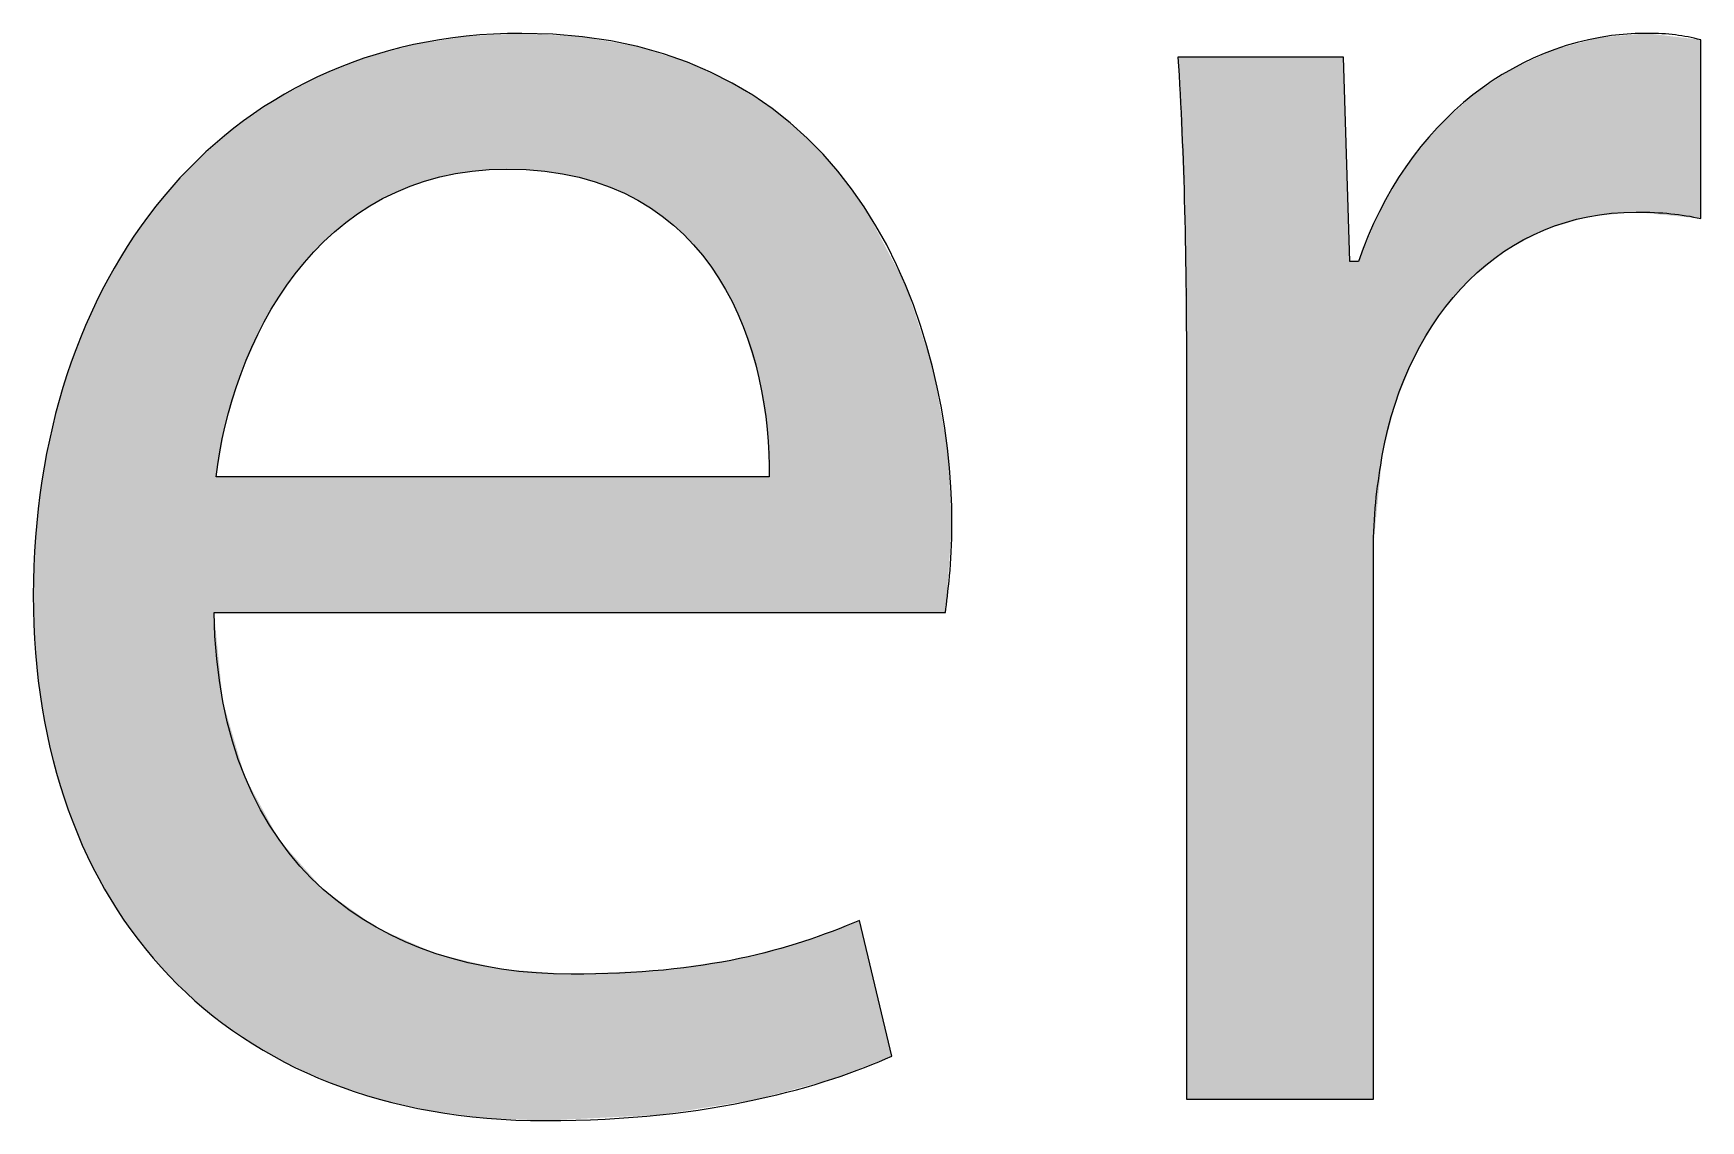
# Model space of a CAD drawing. Extents: x 28 to 546, y -814 to -28.
# Drawn here: x 181.63 to 201.04, y -101.76 to -89.11 of the extents above; entities that cross this region are included whole.
import ezdxf

# ---------------------------------------------------------------- set-up
doc = ezdxf.new("R2010")
doc.units = 0
doc.layers.add('LAYER_1', color=7, linetype='CONTINUOUS')

# ---------------------------------------------------------------- blocks, each defined once
blk = doc.blocks.new('*U31')
at = {"layer": 'LAYER_1', "color": 250}
for points in [[(186.011, -90.89), (185.692, -89.342), (186.011, -89.254)], [(186.053, -90.877), (186.011, -89.254), (186.053, -89.243)], [(186.259, -90.812), (186.053, -89.243), (186.259, -89.21)], [(186.315, -90.795), (186.259, -89.21), (186.315, -89.201)], [(186.358, -90.781), (186.315, -89.201), (186.358, -89.194)], [(186.665, -90.726), (186.358, -89.194), (186.665, -89.145)], [(186.732, -90.714), (186.665, -89.145), (186.732, -89.142)], [(186.905, -90.704), (186.732, -89.142), (186.905, -89.133)], [(187.078, -90.693), (186.905, -89.133), (187.078, -89.124)], [(187.136, -90.69), (187.078, -89.124), (187.136, -89.121)], [(187.311, -90.7), (187.136, -89.121), (187.311, -89.112)], [(187.136, -90.69), (187.136, -89.121), (187.311, -90.7)], [(187.311, -90.7), (187.311, -89.112), (187.579, -90.715)], [(187.579, -90.715), (187.579, -89.127), (187.586, -90.716)], [(187.586, -90.716), (187.586, -89.127), (187.887, -90.77)], [(187.887, -90.77), (187.887, -89.144), (187.98, -90.786)], [(187.98, -90.786), (187.98, -89.149), (188.019, -90.799)], [(188.019, -90.799), (188.019, -89.152), (188.341, -90.9)], [(188.341, -90.9), (188.341, -89.209), (188.662, -91.052)], [(188.662, -91.052), (188.662, -89.266), (188.663, -91.052)], [(188.663, -91.052), (188.663, -89.266), (188.921, -91.221)], [(185.399, -91.213), (185.132, -89.539), (185.399, -89.432)], [(185.475, -91.167), (185.399, -89.432), (185.475, -89.402)], [(185.616, -91.081), (185.475, -89.402), (185.616, -89.363)], [(185.651, -91.06), (185.616, -89.363), (185.651, -89.354)], [(185.692, -91.035), (185.651, -89.354), (185.692, -89.342)], [(188.921, -91.221), (188.921, -89.347), (188.948, -91.238)], [(188.948, -91.238), (188.948, -89.356), (188.961, -91.249)], [(188.961, -91.249), (188.961, -89.36), (189.199, -91.453)], [(189.199, -91.453), (189.199, -89.434), (189.243, -91.502)], [(189.243, -91.502), (189.243, -89.448), (189.416, -91.694)], [(184.891, -91.653), (184.675, -89.758), (184.891, -89.642)], [(184.933, -91.613), (184.891, -89.642), (184.933, -89.619)], [(185, -91.548), (184.933, -89.619), (185, -89.592)], [(185.081, -91.47), (185, -89.592), (185.081, -89.56)], [(185.132, -91.42), (185.081, -89.56), (185.132, -89.539)], [(189.416, -91.694), (189.416, -89.529), (189.603, -91.955)], [(189.603, -91.955), (189.603, -89.616), (189.76, -92.232)], [(184.482, -92.18), (184.427, -89.892), (184.482, -89.862)], [(184.486, -92.176), (184.482, -89.862), (184.486, -89.86)], [(184.55, -92.084), (184.486, -89.86), (184.55, -89.825)], [(184.675, -91.908), (184.55, -89.825), (184.675, -89.758)], [(189.76, -92.232), (189.76, -89.689), (189.763, -92.24)], [(189.763, -92.24), (189.763, -89.691), (189.847, -92.427)], [(189.847, -92.427), (189.847, -89.744), (189.889, -92.522)], [(189.889, -92.522), (189.889, -89.772), (190.035, -92.996)], [(190.035, -92.996), (190.035, -89.865), (190.073, -93.12)], [(184.314, -92.467), (184.09, -90.126), (184.314, -89.971)], [(184.427, -92.274), (184.314, -89.971), (184.427, -89.892)], [(190.073, -93.12), (190.073, -89.889), (190.169, -93.715)], [(190.169, -93.715), (190.169, -89.951), (190.191, -94.272)], [(183.96, -93.343), (183.859, -90.305), (183.96, -90.216)], [(184.043, -93.068), (183.96, -90.216), (184.043, -90.159)], [(184.06, -93.029), (184.043, -90.159), (184.06, -90.147)], [(184.09, -92.963), (184.06, -90.147), (184.09, -90.126)], [(183.729, -100.544), (183.612, -90.52), (183.729, -90.417)], [(183.754, -95.85), (183.729, -90.417), (183.754, -90.396)], [(183.832, -93.83), (183.754, -90.396), (183.832, -90.328)], [(183.859, -93.679), (183.832, -90.328), (183.859, -90.305)], [(183.532, -100.381), (183.206, -90.942), (183.532, -90.59)], [(183.612, -100.456), (183.532, -90.59), (183.612, -90.52)], [(183.532, -100.381), (183.532, -90.59), (183.612, -100.456)], [(183.612, -100.456), (183.612, -90.52), (183.729, -100.544)], [(183.144, -100.003), (182.845, -91.409), (183.144, -91.009)], [(183.206, -100.076), (183.144, -91.009), (183.206, -90.942)], [(183.144, -100.003), (183.144, -91.009), (183.206, -100.076)], [(183.206, -100.076), (183.206, -90.942), (183.532, -100.381)], [(182.845, -99.654), (182.797, -91.472), (182.845, -91.409)], [(182.845, -99.654), (182.845, -91.409), (183.144, -100.003)], [(182.797, -99.584), (182.527, -91.917), (182.797, -91.472)], [(182.797, -99.584), (182.797, -91.472), (182.845, -99.654)], [(182.493, -99.126), (182.256, -92.464), (182.493, -91.974)], [(182.527, -99.19), (182.493, -91.974), (182.527, -91.917)], [(182.493, -99.126), (182.493, -91.974), (182.527, -99.19)], [(182.527, -99.19), (182.527, -91.917), (182.797, -99.584)], [(182.233, -98.63), (182.032, -93.046), (182.233, -92.513)], [(182.256, -98.687), (182.233, -92.513), (182.256, -92.464)], [(182.233, -98.63), (182.233, -92.513), (182.256, -98.687)], [(182.256, -98.687), (182.256, -92.464), (182.493, -99.126)], [(182.017, -98.098), (181.856, -93.659), (182.017, -93.085)], [(182.032, -98.147), (182.017, -93.085), (182.032, -93.046)], [(182.017, -98.098), (182.017, -93.085), (182.032, -98.147)], [(182.032, -98.147), (182.032, -93.046), (182.233, -98.63)], [(181.847, -97.532), (181.728, -94.3), (181.847, -93.688)], [(181.856, -97.571), (181.847, -93.688), (181.856, -93.659)], [(181.847, -97.532), (181.847, -93.688), (181.856, -97.571)], [(181.856, -97.571), (181.856, -93.659), (182.017, -98.098)], [(181.725, -96.932), (181.651, -94.965), (181.725, -94.318)], [(181.728, -96.962), (181.725, -94.318), (181.728, -94.3)], [(181.725, -96.932), (181.725, -94.318), (181.728, -96.962)], [(181.728, -96.962), (181.728, -94.3), (181.847, -97.532)], [(181.65, -96.297), (181.625, -95.649), (181.65, -94.973)], [(181.651, -96.321), (181.65, -94.973), (181.651, -94.965)], [(181.65, -96.297), (181.65, -94.973), (181.651, -96.321)], [(181.651, -96.321), (181.651, -94.965), (181.725, -96.932)], [(183.729, -100.544), (183.729, -95.85), (183.754, -100.562)], [(183.754, -100.562), (183.754, -96.102), (183.832, -100.62)], [(183.832, -100.62), (183.832, -96.886), (183.859, -100.64)], [(183.859, -100.64), (183.859, -96.977), (183.96, -100.716)], [(183.96, -100.716), (183.96, -97.322), (184.043, -100.778)], [(184.043, -100.778), (184.043, -97.605), (184.06, -100.791)], [(184.06, -100.791), (184.06, -97.663), (184.09, -100.809)], [(184.09, -100.809), (184.09, -97.765), (184.314, -100.94)], [(184.314, -100.94), (184.314, -98.175), (184.427, -101.007)], [(184.427, -101.007), (184.427, -98.384), (184.482, -101.04)], [(184.482, -101.04), (184.482, -98.485), (184.486, -101.042)], [(184.486, -101.042), (184.486, -98.491), (184.55, -101.08)], [(184.55, -101.08), (184.55, -98.564), (184.675, -101.136)], [(184.675, -101.136), (184.675, -98.704), (184.891, -101.234)], [(184.891, -101.234), (184.891, -98.948), (184.933, -101.253)], [(184.933, -101.253), (184.933, -98.995), (185, -101.284)], [(185, -101.284), (185, -99.071), (185.081, -101.32)], [(185.081, -101.32), (185.081, -99.129), (185.132, -101.337)], [(185.132, -101.337), (185.132, -99.166), (185.399, -101.426)], [(185.399, -101.426), (185.399, -99.357), (185.475, -101.451)], [(185.475, -101.451), (185.475, -99.411), (185.616, -101.499)], [(185.616, -101.499), (185.616, -99.512), (185.651, -101.51)], [(185.651, -101.51), (185.651, -99.527), (185.692, -101.519)], [(185.692, -101.519), (185.692, -99.545), (186.011, -101.592)], [(190.933, -101.275), (190.635, -99.661), (190.933, -99.549)], [(190.992, -101.252), (190.933, -99.549), (190.992, -99.526)], [(191.243, -101.155), (190.992, -99.526), (191.243, -99.431)], [(186.011, -101.592), (186.011, -99.686), (186.053, -101.601)], [(186.053, -101.601), (186.053, -99.704), (186.259, -101.648)], [(190.592, -101.366), (190.226, -99.775), (190.592, -99.677)], [(190.635, -101.355), (190.592, -99.677), (190.635, -99.661)], [(186.259, -101.648), (186.259, -99.795), (186.315, -101.655)], [(186.315, -101.655), (186.315, -99.819), (186.358, -101.661)], [(186.358, -101.661), (186.358, -99.829), (186.665, -101.701)], [(186.665, -101.701), (186.665, -99.902), (186.732, -101.71)], [(186.732, -101.71), (186.732, -99.918), (186.905, -101.732)], [(186.905, -101.732), (186.905, -99.958), (187.078, -101.739)], [(189.243, -101.642), (189.199, -99.973), (189.243, -99.967)], [(189.416, -101.614), (189.243, -99.967), (189.416, -99.941)], [(189.603, -101.585), (189.416, -99.941), (189.603, -99.913)], [(189.76, -101.56), (189.603, -99.913), (189.76, -99.889)], [(189.763, -101.559), (189.76, -99.889), (189.763, -99.888)], [(189.847, -101.546), (189.763, -99.888), (189.847, -99.876)], [(189.889, -101.54), (189.847, -99.876), (189.889, -99.865)], [(190.035, -101.517), (189.889, -99.865), (190.035, -99.826)], [(190.073, -101.506), (190.035, -99.826), (190.073, -99.816)], [(190.169, -101.48), (190.073, -99.816), (190.169, -99.79)], [(190.191, -101.474), (190.169, -99.79), (190.191, -99.784)], [(190.226, -101.465), (190.191, -99.784), (190.226, -99.775)], [(187.078, -101.739), (187.078, -99.999), (187.136, -101.742)], [(187.136, -101.742), (187.136, -100.003), (187.311, -101.749)], [(187.311, -101.749), (187.311, -100.016), (187.579, -101.76)], [(187.579, -101.76), (187.579, -100.035), (187.586, -101.761)], [(187.98, -101.741), (187.887, -100.057), (187.98, -100.053)], [(188.019, -101.739), (187.98, -100.053), (188.019, -100.051)], [(188.341, -101.722), (188.019, -100.051), (188.341, -100.037)], [(188.662, -101.706), (188.341, -100.037), (188.662, -100.022)], [(188.663, -101.706), (188.662, -100.022), (188.663, -100.022)], [(188.921, -101.693), (188.663, -100.022), (188.921, -100.011)], [(188.948, -101.688), (188.921, -100.011), (188.948, -100.01)], [(188.961, -101.686), (188.948, -100.01), (188.961, -100.009)], [(189.199, -101.649), (188.961, -100.009), (189.199, -99.973)]]:
    blk.add_solid(points, dxfattribs=at)
at = {"layer": 'LAYER_1', "color": 250, "extrusion": (0, 0, -1)}
for points in [[(-186.011, -90.89), (-186.011, -89.254), (-186.053, -90.877)], [(-186.053, -90.877), (-186.053, -89.243), (-186.259, -90.812)], [(-186.259, -90.812), (-186.259, -89.21), (-186.315, -90.795)], [(-186.315, -90.795), (-186.315, -89.201), (-186.358, -90.781)], [(-186.358, -90.781), (-186.358, -89.194), (-186.665, -90.726)], [(-186.665, -90.726), (-186.665, -89.145), (-186.732, -90.714)], [(-186.732, -90.714), (-186.732, -89.142), (-186.905, -90.704)], [(-186.905, -90.704), (-186.905, -89.133), (-187.078, -90.693)], [(-187.078, -90.693), (-187.078, -89.124), (-187.136, -90.69)], [(-187.579, -90.715), (-187.311, -89.112), (-187.579, -89.127)], [(-187.586, -90.716), (-187.579, -89.127), (-187.586, -89.127)], [(-187.887, -90.77), (-187.586, -89.127), (-187.887, -89.144)], [(-187.98, -90.786), (-187.887, -89.144), (-187.98, -89.149)], [(-188.019, -90.799), (-187.98, -89.149), (-188.019, -89.152)], [(-188.341, -90.9), (-188.019, -89.152), (-188.341, -89.209)], [(-188.662, -91.052), (-188.341, -89.209), (-188.662, -89.266)], [(-188.663, -91.052), (-188.662, -89.266), (-188.663, -89.266)], [(-188.921, -91.221), (-188.663, -89.266), (-188.921, -89.347)], [(-185.399, -91.213), (-185.399, -89.432), (-185.475, -91.167)], [(-185.475, -91.167), (-185.475, -89.402), (-185.616, -91.081)], [(-185.616, -91.081), (-185.616, -89.363), (-185.651, -91.06)], [(-185.651, -91.06), (-185.651, -89.354), (-185.692, -91.035)], [(-185.692, -91.035), (-185.692, -89.342), (-186.011, -90.89)], [(-188.948, -91.238), (-188.921, -89.347), (-188.948, -89.356)], [(-188.961, -91.249), (-188.948, -89.356), (-188.961, -89.36)], [(-189.199, -91.453), (-188.961, -89.36), (-189.199, -89.434)], [(-189.243, -91.502), (-189.199, -89.434), (-189.243, -89.448)], [(-189.416, -91.694), (-189.243, -89.448), (-189.416, -89.529)], [(-184.891, -91.653), (-184.891, -89.642), (-184.933, -91.613)], [(-184.933, -91.613), (-184.933, -89.619), (-185, -91.548)], [(-185, -91.548), (-185, -89.592), (-185.081, -91.47)], [(-185.081, -91.47), (-185.081, -89.56), (-185.132, -91.42)], [(-185.132, -91.42), (-185.132, -89.539), (-185.399, -91.213)], [(-189.603, -91.955), (-189.416, -89.529), (-189.603, -89.616)], [(-189.76, -92.232), (-189.603, -89.616), (-189.76, -89.689)], [(-184.482, -92.18), (-184.482, -89.862), (-184.486, -92.176)], [(-184.486, -92.176), (-184.486, -89.86), (-184.55, -92.084)], [(-184.55, -92.084), (-184.55, -89.825), (-184.675, -91.908)], [(-184.675, -91.908), (-184.675, -89.758), (-184.891, -91.653)], [(-189.763, -92.24), (-189.76, -89.689), (-189.763, -89.691)], [(-189.847, -92.427), (-189.763, -89.691), (-189.847, -89.744)], [(-189.889, -92.522), (-189.847, -89.744), (-189.889, -89.772)], [(-190.035, -92.996), (-189.889, -89.772), (-190.035, -89.865)], [(-190.073, -93.12), (-190.035, -89.865), (-190.073, -89.889)], [(-184.314, -92.467), (-184.314, -89.971), (-184.427, -92.274)], [(-184.427, -92.274), (-184.427, -89.892), (-184.482, -92.18)], [(-190.169, -93.715), (-190.073, -89.889), (-190.169, -89.951)], [(-190.191, -94.272), (-190.169, -89.951), (-190.191, -89.965)], [(-190.191, -95.85), (-190.191, -89.965), (-190.226, -95.85)], [(-190.226, -95.85), (-190.191, -89.965), (-190.226, -89.988)], [(-190.226, -95.85), (-190.226, -89.988), (-190.592, -95.85)], [(-190.592, -95.85), (-190.226, -89.988), (-190.592, -90.295)], [(-183.96, -93.343), (-183.96, -90.216), (-184.043, -93.068)], [(-184.043, -93.068), (-184.043, -90.159), (-184.06, -93.029)], [(-184.06, -93.029), (-184.06, -90.147), (-184.09, -92.963)], [(-184.09, -92.963), (-184.09, -90.126), (-184.314, -92.467)], [(-183.729, -95.85), (-183.729, -90.417), (-183.754, -95.85)], [(-183.754, -94.272), (-183.754, -90.396), (-183.832, -93.83)], [(-183.832, -93.83), (-183.832, -90.328), (-183.859, -93.679)], [(-183.859, -93.679), (-183.859, -90.305), (-183.96, -93.343)], [(-190.592, -95.85), (-190.592, -90.295), (-190.635, -95.85)], [(-190.635, -95.85), (-190.592, -90.295), (-190.635, -90.331)], [(-190.635, -95.85), (-190.635, -90.331), (-190.933, -95.85)], [(-190.933, -95.85), (-190.635, -90.331), (-190.933, -90.651)], [(-190.933, -95.85), (-190.933, -90.651), (-190.992, -95.85)], [(-190.992, -95.85), (-190.933, -90.651), (-190.992, -90.715)], [(-190.992, -95.85), (-190.992, -90.715), (-191.243, -95.85)], [(-191.243, -95.85), (-190.992, -90.715), (-191.243, -91.055)], [(-191.243, -95.85), (-191.243, -91.055), (-191.3, -95.85)], [(-191.3, -95.85), (-191.243, -91.055), (-191.3, -91.131)], [(-191.3, -95.85), (-191.3, -91.131), (-191.619, -95.85)], [(-191.619, -95.85), (-191.3, -91.131), (-191.619, -91.735)], [(-191.619, -95.85), (-191.619, -91.735), (-191.779, -95.85)], [(-191.779, -95.85), (-191.619, -91.735), (-191.779, -92.036)], [(-191.779, -95.85), (-191.779, -92.036), (-192.094, -95.85)], [(-192.094, -95.85), (-191.779, -92.036), (-192.094, -92.99)], [(-192.094, -95.85), (-192.094, -92.99), (-192.245, -95.85)], [(-192.245, -95.85), (-192.094, -92.99), (-192.245, -93.816)], [(-192.245, -95.85), (-192.245, -93.816), (-192.267, -95.546)], [(-192.267, -95.546), (-192.245, -93.816), (-192.267, -93.937)], [(-192.267, -95.546), (-192.267, -93.937), (-192.32, -94.823)], [(-183.754, -95.85), (-183.754, -94.272), (-183.832, -95.85)], [(-183.832, -95.85), (-183.754, -94.272), (-183.832, -94.272)], [(-183.832, -95.85), (-183.832, -94.272), (-183.859, -95.85)], [(-183.859, -95.85), (-183.832, -94.272), (-183.859, -94.272)], [(-183.859, -95.85), (-183.859, -94.272), (-183.96, -95.85)], [(-183.96, -95.85), (-183.859, -94.272), (-183.96, -94.272)], [(-183.96, -95.85), (-183.96, -94.272), (-184.043, -95.85)], [(-184.043, -95.85), (-183.96, -94.272), (-184.043, -94.272)], [(-184.043, -95.85), (-184.043, -94.272), (-184.06, -95.85)], [(-184.06, -95.85), (-184.043, -94.272), (-184.06, -94.272)], [(-184.06, -95.85), (-184.06, -94.272), (-184.09, -95.85)], [(-184.09, -95.85), (-184.06, -94.272), (-184.09, -94.272)], [(-184.09, -95.85), (-184.09, -94.272), (-184.314, -95.85)], [(-184.314, -95.85), (-184.09, -94.272), (-184.314, -94.272)], [(-184.314, -95.85), (-184.314, -94.272), (-184.427, -95.85)], [(-184.427, -95.85), (-184.314, -94.272), (-184.427, -94.272)], [(-184.427, -95.85), (-184.427, -94.272), (-184.482, -95.85)], [(-184.482, -95.85), (-184.427, -94.272), (-184.482, -94.272)], [(-184.482, -95.85), (-184.482, -94.272), (-184.486, -95.85)], [(-184.486, -95.85), (-184.482, -94.272), (-184.486, -94.272)], [(-184.486, -95.85), (-184.486, -94.272), (-184.55, -95.85)], [(-184.55, -95.85), (-184.486, -94.272), (-184.55, -94.272)], [(-184.55, -95.85), (-184.55, -94.272), (-184.675, -95.85)], [(-184.675, -95.85), (-184.55, -94.272), (-184.675, -94.272)], [(-184.675, -95.85), (-184.675, -94.272), (-184.891, -95.85)], [(-184.891, -95.85), (-184.675, -94.272), (-184.891, -94.272)], [(-184.891, -95.85), (-184.891, -94.272), (-184.933, -95.85)], [(-184.933, -95.85), (-184.891, -94.272), (-184.933, -94.272)], [(-184.933, -95.85), (-184.933, -94.272), (-185, -95.85)], [(-185, -95.85), (-184.933, -94.272), (-185, -94.272)], [(-185, -95.85), (-185, -94.272), (-185.081, -95.85)], [(-185.081, -95.85), (-185, -94.272), (-185.081, -94.272)], [(-185.081, -95.85), (-185.081, -94.272), (-185.132, -95.85)], [(-185.132, -95.85), (-185.081, -94.272), (-185.132, -94.272)], [(-185.132, -95.85), (-185.132, -94.272), (-185.399, -95.85)], [(-185.399, -95.85), (-185.132, -94.272), (-185.399, -94.272)], [(-185.399, -95.85), (-185.399, -94.272), (-185.475, -95.85)], [(-185.475, -95.85), (-185.399, -94.272), (-185.475, -94.272)], [(-185.475, -95.85), (-185.475, -94.272), (-185.616, -95.85)], [(-185.616, -95.85), (-185.475, -94.272), (-185.616, -94.272)], [(-185.616, -95.85), (-185.616, -94.272), (-185.651, -95.85)], [(-185.651, -95.85), (-185.616, -94.272), (-185.651, -94.272)], [(-185.651, -95.85), (-185.651, -94.272), (-185.692, -95.85)], [(-185.692, -95.85), (-185.651, -94.272), (-185.692, -94.272)], [(-185.692, -95.85), (-185.692, -94.272), (-186.011, -95.85)], [(-186.011, -95.85), (-185.692, -94.272), (-186.011, -94.272)], [(-186.011, -95.85), (-186.011, -94.272), (-186.053, -95.85)], [(-186.053, -95.85), (-186.011, -94.272), (-186.053, -94.272)], [(-186.053, -95.85), (-186.053, -94.272), (-186.259, -95.85)], [(-186.259, -95.85), (-186.053, -94.272), (-186.259, -94.272)], [(-186.259, -95.85), (-186.259, -94.272), (-186.315, -95.85)], [(-186.315, -95.85), (-186.259, -94.272), (-186.315, -94.272)], [(-186.315, -95.85), (-186.315, -94.272), (-186.358, -95.85)], [(-186.358, -95.85), (-186.315, -94.272), (-186.358, -94.272)], [(-186.358, -95.85), (-186.358, -94.272), (-186.665, -95.85)], [(-186.665, -95.85), (-186.358, -94.272), (-186.665, -94.272)], [(-186.665, -95.85), (-186.665, -94.272), (-186.732, -95.85)], [(-186.732, -95.85), (-186.665, -94.272), (-186.732, -94.272)], [(-186.732, -95.85), (-186.732, -94.272), (-186.905, -95.85)], [(-186.905, -95.85), (-186.732, -94.272), (-186.905, -94.272)], [(-186.905, -95.85), (-186.905, -94.272), (-187.078, -95.85)], [(-187.078, -95.85), (-186.905, -94.272), (-187.078, -94.272)], [(-187.078, -95.85), (-187.078, -94.272), (-187.136, -95.85)], [(-187.136, -95.85), (-187.078, -94.272), (-187.136, -94.272)], [(-187.136, -95.85), (-187.136, -94.272), (-187.311, -95.85)], [(-187.311, -95.85), (-187.136, -94.272), (-187.311, -94.272)], [(-187.311, -95.85), (-187.311, -94.272), (-187.579, -95.85)], [(-187.579, -95.85), (-187.311, -94.272), (-187.579, -94.272)], [(-187.579, -95.85), (-187.579, -94.272), (-187.586, -95.85)], [(-187.586, -95.85), (-187.579, -94.272), (-187.586, -94.272)], [(-187.586, -95.85), (-187.586, -94.272), (-187.887, -95.85)], [(-187.887, -95.85), (-187.586, -94.272), (-187.887, -94.272)], [(-187.887, -95.85), (-187.887, -94.272), (-187.98, -95.85)], [(-187.98, -95.85), (-187.887, -94.272), (-187.98, -94.272)], [(-187.98, -95.85), (-187.98, -94.272), (-188.019, -95.85)], [(-188.019, -95.85), (-187.98, -94.272), (-188.019, -94.272)], [(-188.019, -95.85), (-188.019, -94.272), (-188.341, -95.85)], [(-188.341, -95.85), (-188.019, -94.272), (-188.341, -94.272)], [(-188.341, -95.85), (-188.341, -94.272), (-188.662, -95.85)], [(-188.662, -95.85), (-188.341, -94.272), (-188.662, -94.272)], [(-188.662, -95.85), (-188.662, -94.272), (-188.663, -95.85)], [(-188.663, -95.85), (-188.662, -94.272), (-188.663, -94.272)], [(-188.663, -95.85), (-188.663, -94.272), (-188.921, -95.85)], [(-188.921, -95.85), (-188.663, -94.272), (-188.921, -94.272)], [(-188.921, -95.85), (-188.921, -94.272), (-188.948, -95.85)], [(-188.948, -95.85), (-188.921, -94.272), (-188.948, -94.272)], [(-188.948, -95.85), (-188.948, -94.272), (-188.961, -95.85)], [(-188.961, -95.85), (-188.948, -94.272), (-188.961, -94.272)], [(-188.961, -95.85), (-188.961, -94.272), (-189.199, -95.85)], [(-189.199, -95.85), (-188.961, -94.272), (-189.199, -94.272)], [(-189.199, -95.85), (-189.199, -94.272), (-189.243, -95.85)], [(-189.243, -95.85), (-189.199, -94.272), (-189.243, -94.272)], [(-189.243, -95.85), (-189.243, -94.272), (-189.416, -95.85)], [(-189.416, -95.85), (-189.243, -94.272), (-189.416, -94.272)], [(-189.416, -95.85), (-189.416, -94.272), (-189.603, -95.85)], [(-189.603, -95.85), (-189.416, -94.272), (-189.603, -94.272)], [(-189.603, -95.85), (-189.603, -94.272), (-189.76, -95.85)], [(-189.76, -95.85), (-189.603, -94.272), (-189.76, -94.272)], [(-189.76, -95.85), (-189.76, -94.272), (-189.763, -95.85)], [(-189.763, -95.85), (-189.76, -94.272), (-189.763, -94.272)], [(-189.763, -95.85), (-189.763, -94.272), (-189.847, -95.85)], [(-189.847, -95.85), (-189.763, -94.272), (-189.847, -94.272)], [(-189.847, -95.85), (-189.847, -94.272), (-189.889, -95.85)], [(-189.889, -95.85), (-189.847, -94.272), (-189.889, -94.272)], [(-189.889, -95.85), (-189.889, -94.272), (-190.035, -95.85)], [(-190.035, -95.85), (-189.889, -94.272), (-190.035, -94.272)], [(-190.035, -95.85), (-190.035, -94.272), (-190.073, -95.85)], [(-190.073, -95.85), (-190.035, -94.272), (-190.073, -94.272)], [(-190.073, -95.85), (-190.073, -94.272), (-190.169, -95.85)], [(-190.169, -95.85), (-190.073, -94.272), (-190.169, -94.272)], [(-190.169, -95.85), (-190.169, -94.272), (-190.191, -95.85)], [(-190.191, -95.85), (-190.169, -94.272), (-190.191, -94.272)], [(-183.754, -100.562), (-183.729, -95.85), (-183.754, -96.102)], [(-183.832, -100.62), (-183.754, -96.102), (-183.832, -96.886)], [(-183.859, -100.64), (-183.832, -96.886), (-183.859, -96.977)], [(-183.96, -100.716), (-183.859, -96.977), (-183.96, -97.322)], [(-184.043, -100.778), (-183.96, -97.322), (-184.043, -97.605)], [(-184.06, -100.791), (-184.043, -97.605), (-184.06, -97.663)], [(-184.09, -100.809), (-184.06, -97.663), (-184.09, -97.765)], [(-184.314, -100.94), (-184.09, -97.765), (-184.314, -98.175)], [(-184.427, -101.007), (-184.314, -98.175), (-184.427, -98.384)], [(-184.482, -101.04), (-184.427, -98.384), (-184.482, -98.485)], [(-184.486, -101.042), (-184.482, -98.485), (-184.486, -98.491)], [(-184.55, -101.08), (-184.486, -98.491), (-184.55, -98.564)], [(-184.675, -101.136), (-184.55, -98.564), (-184.675, -98.704)], [(-184.891, -101.234), (-184.675, -98.704), (-184.891, -98.948)], [(-184.933, -101.253), (-184.891, -98.948), (-184.933, -98.995)], [(-185, -101.284), (-184.933, -98.995), (-185, -99.071)], [(-185.081, -101.32), (-185, -99.071), (-185.081, -99.129)], [(-185.132, -101.337), (-185.081, -99.129), (-185.132, -99.166)], [(-185.399, -101.426), (-185.132, -99.166), (-185.399, -99.357)], [(-185.475, -101.451), (-185.399, -99.357), (-185.475, -99.411)], [(-185.616, -101.499), (-185.475, -99.411), (-185.616, -99.512)], [(-185.651, -101.51), (-185.616, -99.512), (-185.651, -99.527)], [(-185.692, -101.519), (-185.651, -99.527), (-185.692, -99.545)], [(-186.011, -101.592), (-185.692, -99.545), (-186.011, -99.686)], [(-190.933, -101.275), (-190.933, -99.549), (-190.992, -101.252)], [(-190.992, -101.252), (-190.992, -99.526), (-191.243, -101.155)], [(-191.243, -101.155), (-191.243, -99.431), (-191.3, -101.133)], [(-191.3, -101.133), (-191.243, -99.431), (-191.3, -99.668)], [(-186.053, -101.601), (-186.011, -99.686), (-186.053, -99.704)], [(-186.259, -101.648), (-186.053, -99.704), (-186.259, -99.795)], [(-190.592, -101.366), (-190.592, -99.677), (-190.635, -101.355)], [(-190.635, -101.355), (-190.635, -99.661), (-190.933, -101.275)], [(-191.3, -101.133), (-191.3, -99.668), (-191.619, -101.009)], [(-186.315, -101.655), (-186.259, -99.795), (-186.315, -99.819)], [(-186.358, -101.661), (-186.315, -99.819), (-186.358, -99.829)], [(-186.665, -101.701), (-186.358, -99.829), (-186.665, -99.902)], [(-186.732, -101.71), (-186.665, -99.902), (-186.732, -99.918)], [(-186.905, -101.732), (-186.732, -99.918), (-186.905, -99.958)], [(-187.078, -101.739), (-186.905, -99.958), (-187.078, -99.999)], [(-189.243, -101.642), (-189.243, -99.967), (-189.416, -101.614)], [(-189.416, -101.614), (-189.416, -99.941), (-189.603, -101.585)], [(-189.603, -101.585), (-189.603, -99.913), (-189.76, -101.56)], [(-189.76, -101.56), (-189.76, -99.889), (-189.763, -101.559)], [(-189.763, -101.559), (-189.763, -99.888), (-189.847, -101.546)], [(-189.847, -101.546), (-189.847, -99.876), (-189.889, -101.54)], [(-189.889, -101.54), (-189.889, -99.865), (-190.035, -101.517)], [(-190.035, -101.517), (-190.035, -99.826), (-190.073, -101.506)], [(-190.073, -101.506), (-190.073, -99.816), (-190.169, -101.48)], [(-190.169, -101.48), (-190.169, -99.79), (-190.191, -101.474)], [(-190.191, -101.474), (-190.191, -99.784), (-190.226, -101.465)], [(-190.226, -101.465), (-190.226, -99.775), (-190.592, -101.366)], [(-187.136, -101.742), (-187.078, -99.999), (-187.136, -100.003)], [(-187.311, -101.749), (-187.136, -100.003), (-187.311, -100.016)], [(-187.579, -101.76), (-187.311, -100.016), (-187.579, -100.035)], [(-187.586, -101.761), (-187.579, -100.035), (-187.586, -100.036)], [(-187.586, -101.761), (-187.586, -100.036), (-187.887, -101.745)], [(-187.887, -101.745), (-187.586, -100.036), (-187.887, -100.057)], [(-187.887, -101.745), (-187.887, -100.057), (-187.98, -101.741)], [(-187.98, -101.741), (-187.98, -100.053), (-188.019, -101.739)], [(-188.019, -101.739), (-188.019, -100.051), (-188.341, -101.722)], [(-188.341, -101.722), (-188.341, -100.037), (-188.662, -101.706)], [(-188.662, -101.706), (-188.662, -100.022), (-188.663, -101.706)], [(-188.663, -101.706), (-188.663, -100.022), (-188.921, -101.693)], [(-188.921, -101.693), (-188.921, -100.011), (-188.948, -101.688)], [(-188.948, -101.688), (-188.948, -100.01), (-188.961, -101.686)], [(-188.961, -101.686), (-188.961, -100.009), (-189.199, -101.649)], [(-189.199, -101.649), (-189.199, -99.973), (-189.243, -101.642)]]:
    blk.add_solid(points, dxfattribs=at)
blk = doc.blocks.new('*U32')
at = {"layer": 'LAYER_1', "color": 250}
for points in [[(199.725, -91.245), (199.34, -89.298), (199.725, -89.196)], [(199.865, -91.231), (199.725, -89.196), (199.865, -89.159)], [(200.285, -91.191), (199.865, -89.159), (200.285, -89.123)], [(200.411, -91.204), (200.285, -89.123), (200.411, -89.112)], [(200.285, -91.191), (200.285, -89.123), (200.411, -91.204)], [(200.411, -91.204), (200.411, -89.112), (201.037, -91.266)], [(195.028, -91.166), (195.028, -89.387), (195.05, -93.17)], [(199.211, -91.401), (198.844, -89.523), (199.211, -89.357)], [(199.34, -91.361), (199.211, -89.357), (199.34, -89.298)], [(198.747, -91.651), (198.385, -89.829), (198.747, -89.588)], [(198.844, -91.598), (198.747, -89.588), (198.844, -89.523)], [(198.338, -91.986), (197.987, -90.194), (198.338, -89.872)], [(198.385, -91.948), (198.338, -89.872), (198.385, -89.829)], [(197.969, -92.431), (197.7, -90.545), (197.969, -90.212)], [(197.987, -92.399), (197.969, -90.212), (197.987, -90.194)], [(197.7, -92.882), (197.603, -90.665), (197.7, -90.545)], [(197.603, -93.12), (197.479, -90.875), (197.603, -90.665)], [(197.479, -93.425), (197.33, -91.128), (197.479, -90.875)], [(197.296, -94.367), (197.229, -91.345), (197.296, -91.186)], [(197.33, -94.021), (197.296, -91.186), (197.33, -91.128)], [(197.229, -101.51), (197.054, -91.767), (197.229, -91.345)]]:
    blk.add_solid(points, dxfattribs=at)
at = {"layer": 'LAYER_1', "color": 250, "extrusion": (0, 0, -1)}
for points in [[(-199.725, -91.245), (-199.725, -89.196), (-199.865, -91.231)], [(-199.865, -91.231), (-199.865, -89.159), (-200.285, -91.191)], [(-201.037, -91.266), (-200.411, -89.112), (-201.037, -89.187)], [(-195.028, -91.166), (-194.95, -89.387), (-195.028, -89.387)], [(-195.05, -93.17), (-195.028, -89.387), (-195.05, -89.387)], [(-195.05, -101.51), (-195.05, -89.387), (-196.879, -101.51)], [(-196.879, -101.51), (-195.05, -89.387), (-196.879, -89.387)], [(-196.879, -101.51), (-196.879, -89.387), (-196.954, -101.51)], [(-196.954, -101.51), (-196.879, -89.387), (-196.954, -91.767)], [(-199.211, -91.401), (-199.211, -89.357), (-199.34, -91.361)], [(-199.34, -91.361), (-199.34, -89.298), (-199.725, -91.245)], [(-198.747, -91.651), (-198.747, -89.588), (-198.844, -91.598)], [(-198.844, -91.598), (-198.844, -89.523), (-199.211, -91.401)], [(-198.338, -91.986), (-198.338, -89.872), (-198.385, -91.948)], [(-198.385, -91.948), (-198.385, -89.829), (-198.747, -91.651)], [(-197.969, -92.431), (-197.969, -90.212), (-197.987, -92.399)], [(-197.987, -92.399), (-197.987, -90.194), (-198.338, -91.986)], [(-197.7, -92.882), (-197.7, -90.545), (-197.969, -92.431)], [(-197.603, -93.12), (-197.603, -90.665), (-197.7, -92.882)], [(-197.479, -93.425), (-197.479, -90.875), (-197.603, -93.12)], [(-197.296, -94.367), (-197.296, -91.186), (-197.33, -94.021)], [(-197.33, -94.021), (-197.33, -91.128), (-197.479, -93.425)], [(-197.229, -95.048), (-197.229, -91.345), (-197.296, -94.367)], [(-196.954, -101.51), (-196.954, -91.767), (-197.054, -101.51)], [(-197.054, -101.51), (-196.954, -91.767), (-197.054, -91.767)], [(-197.054, -101.51), (-197.054, -91.767), (-197.229, -101.51)]]:
    blk.add_solid(points, dxfattribs=at)
blk = doc.blocks.new('BLOCK_3')
at = {"layer": 'LAYER_1'}
for points, knots in [([(183.729, -95.85), (183.779, -98.83), (185.683, -100.057), (187.887, -100.057), (189.465, -100.057), (190.417, -99.782), (191.243, -99.431), (191.243, -99.431), (191.619, -101.009), (191.619, -101.009), (190.843, -101.36), (189.515, -101.761), (187.586, -101.761), (183.855, -101.761), (181.625, -99.306), (181.625, -95.649), (181.625, -91.992), (183.779, -89.112), (187.311, -89.112), (191.268, -89.112), (192.32, -92.593), (192.32, -94.823), (192.32, -95.274), (192.27, -95.624), (192.245, -95.85), (192.245, -95.85), (183.729, -95.85), (183.729, -95.85)], [0, 0, 0, 0, 1, 1, 1, 2, 2, 2, 3, 3, 3, 4, 4, 4, 5, 5, 5, 6, 6, 6, 7, 7, 7, 8, 8, 8, 9, 9, 9, 9]), ([(195.05, -93.17), (195.05, -91.742), (195.025, -90.515), (194.95, -89.387), (194.95, -89.387), (196.879, -89.387), (196.879, -89.387), (196.879, -89.387), (196.954, -91.767), (196.954, -91.767), (196.954, -91.767), (197.054, -91.767), (197.054, -91.767), (197.605, -90.139), (198.933, -89.112), (200.411, -89.112), (200.661, -89.112), (200.836, -89.137), (201.037, -89.187), (201.037, -89.187), (201.037, -91.266), (201.037, -91.266), (200.811, -91.216), (200.586, -91.191), (200.285, -91.191), (198.732, -91.191), (197.63, -92.368), (197.33, -94.021), (197.28, -94.322), (197.229, -94.672), (197.229, -95.048), (197.229, -95.048), (197.229, -101.51), (197.229, -101.51), (197.229, -101.51), (195.05, -101.51), (195.05, -101.51), (195.05, -101.51), (195.05, -93.17), (195.05, -93.17)], [0, 0, 0, 0, 1, 1, 1, 2, 2, 2, 3, 3, 3, 4, 4, 4, 5, 5, 5, 6, 6, 6, 7, 7, 7, 8, 8, 8, 9, 9, 9, 10, 10, 10, 11, 11, 11, 12, 12, 12, 13, 13, 13, 13]), ([(190.191, -94.272), (190.216, -92.869), (189.615, -90.69), (187.136, -90.69), (184.907, -90.69), (183.93, -92.744), (183.754, -94.272), (183.754, -94.272), (190.191, -94.272), (190.191, -94.272)], [0, 0, 0, 0, 1, 1, 1, 2, 2, 2, 3, 3, 3, 3])]:
    blk.add_open_spline(points, degree=3, knots=knots, dxfattribs=at)
at = {"layer": 'LAYER_1', "color": 250}
for name in ['*U31', '*U32']:
    blk.add_blockref(name, (0, 0), dxfattribs=at)

msp = doc.modelspace()

# ---------------------------------------------------------------- block references
at = {"layer": 'LAYER_1'}
msp.add_blockref('BLOCK_3', (0, 0), dxfattribs=at)

doc.saveas('drawing.dxf')
